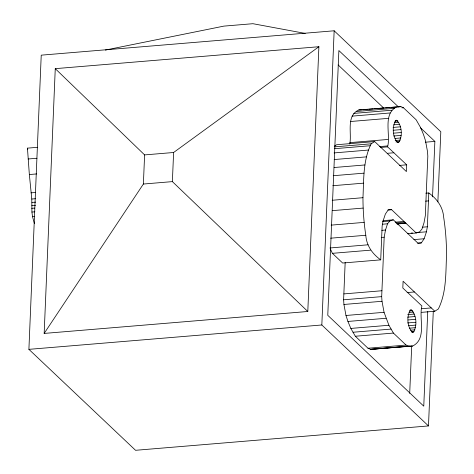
<?xml version="1.0" encoding="UTF-8"?>
<svg xmlns="http://www.w3.org/2000/svg" width="474" height="474" viewBox="0 0 474 474"><rect width="100%" height="100%" fill="white"/><g stroke="black" fill="none" stroke-linecap="round" stroke-linejoin="round"><path stroke-width="0.71" d="M396.833 120.278L395.849 120.366C391.72 126.54 392.585 137.176 397.716 142.561L398.693 142.473C402.829 136.299 401.964 125.663 396.833 120.278L395.363 120.402M411.45 309.996L410.472 310.085C406.337 316.259 407.202 326.894 412.333 332.28L413.316 332.191C417.446 326.017 416.581 315.382 411.45 309.996L409.986 310.12M34.424 223.55L32.505 216.659L31.924 212.05L31.782 199.027L29.347 174.533L27.451 148.149L37.707 147.296M433.283 311.329L428.484 425.93L135.558 450.3L28.902 349.35L41.232 55.162L334.158 30.786L440.814 131.736L437.869 201.9M44.165 333.423L55.262 68.653L318.895 46.719L307.798 311.489L44.165 333.423L143.385 184.036L144.606 154.909L55.262 68.653M307.798 311.489L172.382 181.619L173.603 152.498L318.895 46.719M428.484 425.93L321.828 324.98L334.158 30.786M349.765 144.072C352.004 133.158 345.795 115.828 358.818 109.932L400.874 106.656L403.427 107.746L416.101 119.738L420.592 127.559L423.501 134.539L425.451 140.505L427.495 151.526L427.821 156.189L425.332 215.617L424.011 222.78L421.996 229.019L419.644 231.827L416.237 233.001L407.444 233.735M425.859 193.202L428.792 192.959C437.117 198.908 443 207.114 443.711 217.554C445.613 229.979 446.544 242.546 446.549 255.119C445.649 273.172 446.615 292.345 438.326 309.007L434.806 311.246L403.101 281.236L402.817 288.002L421.913 305.955C418.572 318.409 427.252 338.809 412.611 346.056L370.555 349.332L368.002 348.242L355.328 336.244L350.837 328.429L347.928 321.449L345.979 315.477L343.934 304.462L343.609 299.793L345.173 262.371M416.237 233.001L391.589 209.674L388.224 209.899L385.368 214.058L383.057 221.02L382.139 226.027L380.717 259.859C372.392 253.91 366.509 245.704 365.798 235.264C363.896 222.833 362.966 210.272 362.96 197.699C363.86 179.646 362.894 160.473 371.183 143.812L374.703 141.572L406.408 171.576L406.692 164.816L387.596 146.863L380.272 147.467M387.596 146.863C390.937 134.409 382.257 114.009 396.898 106.763M412.611 346.056L408.635 346.162L406.082 345.072L393.408 333.074L388.917 325.259L384.059 312.313L382.014 301.292L381.689 296.629L384.177 237.201L385.498 230.038L387.519 223.799L389.865 220.985L393.272 219.818L417.92 243.144L421.285 242.919L424.141 238.76L426.452 231.798L427.37 226.791L428.792 192.959M409.708 393.337L411.693 346.002M427.732 311.507L423.768 406.171L327.777 315.317L338.874 50.546L398.397 106.887M432.537 196.87L434.865 141.4L420.385 127.696M334.277 146.229L336.623 144.736L374.703 141.572M105.317 50.078L223.906 26.111L252.909 23.7L305.226 33.411M362.9 109.737L367.291 109.37M368.76 109.251L373.151 108.884M374.614 108.765L378.276 108.457M379.745 108.339L384.136 107.971M385.599 107.847L389.995 107.485M391.459 107.361L395.855 106.994M397.319 106.875L400.874 106.656M356.572 111.467L394.658 108.297M401.964 107.865L403.427 107.746M353.746 113.405L391.826 110.235M352.069 116.136L390.149 112.966M350.707 121.492L388.793 118.322M394.907 121.19L397.84 120.947M394.415 122.701L398.812 122.333M393.817 124.822L399.677 124.336M393.053 127.429L400.376 126.825M28.179 158.986L36.966 158.251M393.544 130.232L400.868 129.621M393.787 133.153L401.111 132.542M144.606 154.909L173.603 152.498M393.776 135.997L401.099 135.386M394.961 138.449L400.82 137.964M349.824 142.633L387.904 139.469M395.174 140.517L400.299 140.091M334.567 146.857L371.183 143.812M395.914 141.933L399.576 141.631M397.23 142.591L398.693 142.473M334.484 148.706L370.366 145.719M29.347 174.533L36.67 173.928M425.344 142.194L434.865 141.4M379.579 146.608L387.631 145.939M334.093 152.918L368.511 150.051M387.288 153.315L393.876 152.77M334.206 159.548L366.426 156.87M334.134 167.518L364.891 164.958M31.059 192.853L35.455 192.491M143.385 184.036L172.382 181.619M399.369 165.426L406.692 164.816M31.782 199.027L35.443 198.719M333.234 175.718L363.991 173.158M31.989 202.445L35.651 202.137M31.853 205.675L35.514 205.372M31.74 208.323L34.673 208.08M332.813 185.713L363.57 183.154M31.924 212.05L34.851 211.801M32.505 216.659L34.697 216.476M332.203 200.259L362.96 197.699M425.528 201.148L428.46 200.905M332.381 210.64L363.137 208.086M387.928 209.976L391.589 209.674M383.022 220.671L393.272 219.818M331.154 225.132L364.109 222.389M382.542 221.595L389.865 220.985M395.233 222.17L404.02 221.441M382.388 224.226L387.519 223.799M396.14 223.029L404.926 222.3M397.04 223.882L405.827 223.147M397.153 223.989L405.94 223.26M381.837 230.34L385.498 230.038M422.245 227.218L427.37 226.791M330.651 238.191L365.798 235.264M411.077 233.078L412.54 232.959M416.202 232.651L426.452 231.798M381.25 237.444L384.177 237.201M413.891 239.613L424.141 238.76M329.963 247.973L368.043 244.803M417.624 243.221L421.285 242.919M330.265 248.643L332.398 253.335L370.478 250.165M380.717 259.859L342.637 263.029L332.398 253.335M343.851 293.91L381.931 290.746M407.113 292.577L414.436 291.966M343.609 299.793L381.689 296.629M343.934 304.462L382.014 301.292M421.771 308.71L431.287 307.916M345.979 315.477L384.059 312.313M409.53 310.914L412.457 310.666M409.032 312.419L413.429 312.052M421.629 312.342L434.806 311.246M407.705 314.606L414.294 314.055M347.928 321.449L386.008 318.279M407.676 317.147L414.999 316.543M28.902 349.35L321.828 324.98M408.161 319.95L415.485 319.34M407.676 322.93L415.734 322.261M350.837 328.429L388.917 325.259M408.392 325.715L415.716 325.105M353.029 332.25L391.109 329.08M409.577 328.168L415.437 327.682M410.525 330.177L414.922 329.809M355.328 336.244L393.408 333.074M411.266 331.593L414.193 331.35M411.847 332.31L413.316 332.191M368.002 348.242L406.082 345.072M370.555 349.332L408.635 346.162M371.912 349.297L409.992 346.127M358.818 109.932L361.437 109.861M338.169 64.962L383.75 108.102M27.451 148.149L27.765 149.482"/></g></svg>
